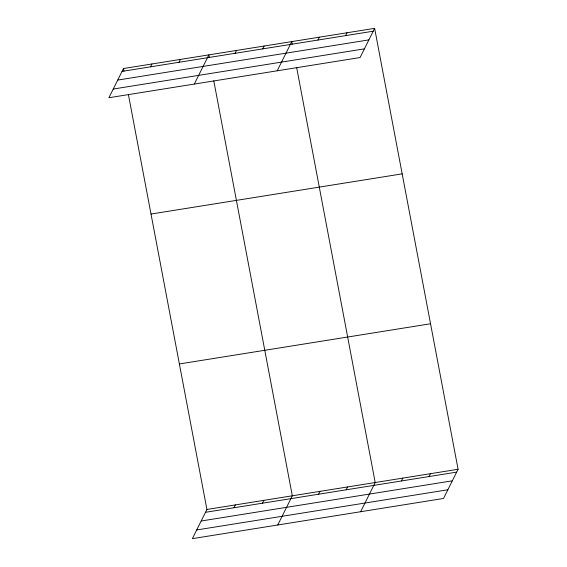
<?xml version="1.0" encoding="UTF-8"?>
<svg xmlns="http://www.w3.org/2000/svg" width="567" height="567" viewBox="0 0 567 567"><rect width="100%" height="100%" fill="white"/><g stroke="black" fill="none" stroke-linecap="round" stroke-linejoin="round"><path stroke-width="0.85" d="M123.471 68.536L108.914 97.73L360.08 57.543L374.638 28.35L123.471 68.536L123.96 71.137M150.51 66.835L151.935 63.986M178.981 62.278L180.398 59.429M194.311 84.065L208.869 54.871L209.358 57.473M235.071 53.305L236.496 50.456M262.698 48.882L264.123 46.033M277.199 70.804L291.75 41.611L292.246 44.212M317.959 40.044L319.384 37.188M345.587 35.622L347.011 32.773M128.39 94.519L206.92 509.457L192.362 538.65L443.529 498.464L458.086 469.27L374.638 28.35M233.958 507.756L235.383 504.906M262.429 503.205L263.846 500.349M277.759 524.985L292.317 495.792L213.787 80.854M318.519 494.226L319.944 491.376M346.146 489.81L347.571 486.954M360.647 511.725L375.198 482.531L296.669 67.593M401.408 480.965L402.825 478.109M429.035 476.542L430.459 473.693M122.047 71.392L373.214 31.206M117.716 80.082L368.883 39.896M113.251 89.04L364.418 48.847M151.006 214.042L402.173 173.856M179.378 363.957L430.544 323.764M206.92 509.457L458.086 469.27M205.495 512.313L456.662 472.127M201.157 521.002L452.331 480.816M196.699 529.961L447.866 489.775"/></g></svg>
